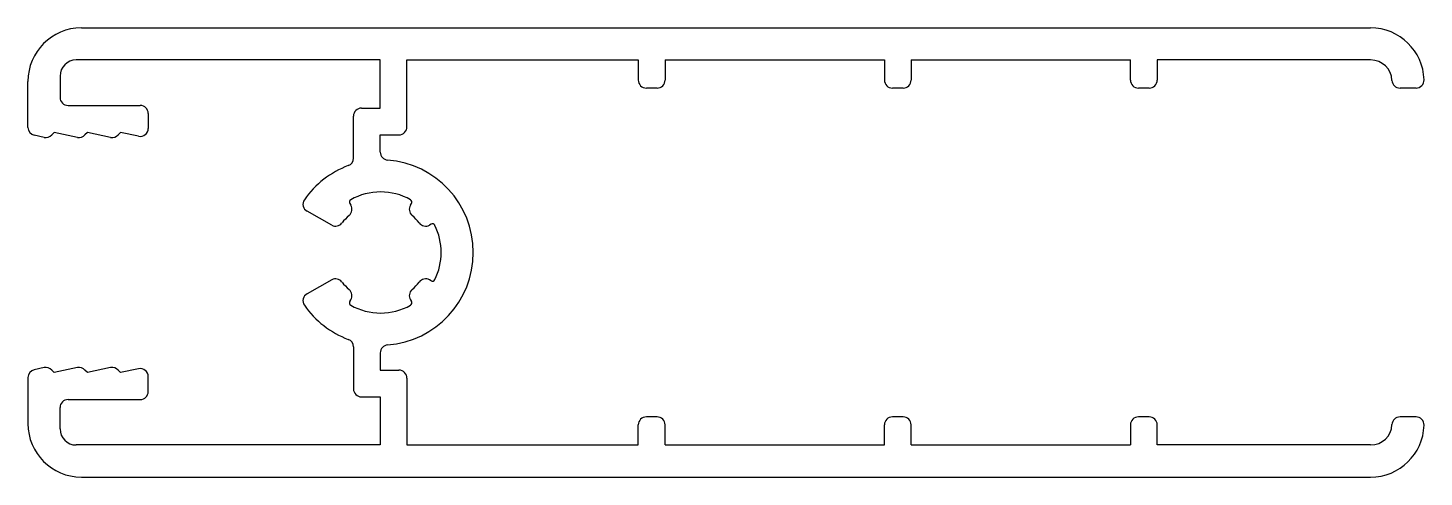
# Model space of a CAD drawing. Extents: x 680.2 to 732.4, y 692.7 to 709.5.
import ezdxf

# ---------------------------------------------------------------- set-up
doc = ezdxf.new("R2010")
doc.units = 0
doc.layers.get('0').update_dxf_attribs({"linetype": 'CONTINUOUS'})

msp = doc.modelspace()

# ---------------------------------------------------------------- linework, layer by layer
at = {"linetype": 'CONTINUOUS'}
for p, q in [((682.186, 709.535), (730.386, 709.535)), ((693.358, 708.335), (681.986, 708.335)), ((693.358, 706.535), (693.358, 708.335)), ((694.358, 705.835), (694.358, 708.335)), ((694.358, 708.335), (703.007, 708.335)), ((703.007, 708.335), (703.007, 707.585)), ((704.007, 708.335), (704.007, 707.585)), ((704.007, 708.335), (712.207, 708.335)), ((712.207, 708.335), (712.207, 707.585)), ((713.207, 708.335), (713.207, 707.585)), ((713.207, 708.335), (721.407, 708.335)), ((721.407, 707.585), (721.407, 708.335)), ((722.407, 708.335), (722.407, 707.585)), ((730.386, 708.335), (722.407, 708.335)), ((680.186, 705.813), (680.186, 707.535)), ((681.386, 707.735), (681.386, 706.935)), ((703.707, 707.285), (703.307, 707.285)), ((712.907, 707.285), (712.507, 707.285)), ((722.107, 707.285), (721.707, 707.285)), ((732.085, 707.285), (731.485, 707.285)), ((681.686, 706.635), (684.386, 706.635)), ((684.686, 706.335), (684.686, 705.777)), ((692.658, 706.535), (693.358, 706.535)), ((692.358, 704.665), (692.358, 706.235)), ((680.795, 705.441), (680.424, 705.52)), ((681.166, 705.626), (681.077, 705.53)), ((682.037, 705.441), (681.166, 705.626)), ((682.408, 705.626), (682.319, 705.53)), ((683.279, 705.441), (682.408, 705.626)), ((683.65, 705.626), (683.561, 705.53)), ((684.324, 705.483), (683.65, 705.626)), ((693.358, 704.89), (693.358, 705.535)), ((693.358, 705.535), (694.058, 705.535)), ((691.543, 702.159), (690.622, 702.676)), ((692.217, 702.965), (692.253, 702.907)), ((694.49, 702.907), (694.526, 702.965)), ((695.259, 702.193), (695.2, 702.159)), ((691.543, 700.11), (690.622, 699.593)), ((695.259, 700.077), (695.2, 700.11)), ((692.217, 699.304), (692.253, 699.362)), ((694.49, 699.362), (694.526, 699.304)), ((692.358, 697.605), (692.358, 696.035)), ((693.358, 697.379), (693.358, 696.735)), ((680.186, 696.456), (680.186, 694.735)), ((680.795, 696.828), (680.424, 696.749)), ((681.166, 696.643), (681.077, 696.739)), ((682.037, 696.828), (681.166, 696.643)), ((682.408, 696.643), (682.319, 696.739)), ((683.279, 696.828), (682.408, 696.643)), ((683.65, 696.643), (683.561, 696.739)), ((684.324, 696.786), (683.65, 696.643)), ((684.686, 695.935), (684.686, 696.493)), ((693.358, 696.735), (694.058, 696.735)), ((694.358, 696.435), (694.358, 693.935)), ((681.386, 694.535), (681.386, 695.335)), ((681.686, 695.635), (684.386, 695.635)), ((692.658, 695.735), (693.358, 695.735)), ((693.358, 695.735), (693.358, 693.935)), ((703.707, 694.985), (703.307, 694.985)), ((712.907, 694.985), (712.507, 694.985)), ((722.107, 694.985), (721.707, 694.985)), ((732.085, 694.985), (731.485, 694.985)), ((703.007, 693.935), (703.007, 694.685)), ((704.007, 693.935), (704.007, 694.685)), ((712.207, 693.935), (712.207, 694.685)), ((713.207, 693.935), (713.207, 694.685)), ((721.407, 694.685), (721.407, 693.935)), ((722.407, 693.935), (722.407, 694.685)), ((693.358, 693.935), (681.986, 693.935)), ((694.358, 693.935), (703.007, 693.935)), ((704.007, 693.935), (712.207, 693.935)), ((713.207, 693.935), (721.407, 693.935)), ((730.386, 693.935), (722.407, 693.935)), ((682.186, 692.735), (730.386, 692.735))]:
    msp.add_line(p, q, dxfattribs=at)
for centre, radius, start, end in [((682.186, 707.535), 2, 90, 180), ((730.386, 707.535), 2, 1.6854, 90), ((681.986, 707.735), 0.6, 90, 180), ((730.386, 707.535), 0.8, 2.6053, 90), ((703.307, 707.585), 0.3, 180, 270), ((703.707, 707.585), 0.3, 270, 0), ((712.507, 707.585), 0.3, 180, 270), ((712.907, 707.585), 0.3, 270, 0), ((721.707, 707.585), 0.3, 180, 270), ((722.107, 707.585), 0.3, 270, 0), ((731.485, 707.585), 0.3, 182.6053, 270), ((732.085, 707.585), 0.3, 270, 1.6854), ((681.686, 706.935), 0.3, 180, 270), ((684.386, 706.335), 0.3, 0, 90), ((692.658, 706.235), 0.3, 90, 180), ((680.486, 705.813), 0.3, 180, 258.0104), ((684.386, 705.777), 0.3, 258.0104, 0), ((694.058, 705.835), 0.3, 270, 0), ((680.857, 705.735), 0.3, 258.0104, 317.0067), ((682.099, 705.735), 0.3, 258.0104, 317.0067), ((683.341, 705.735), 0.3, 258.0104, 317.0067), ((693.658, 704.89), 0.3, 180, 265.6352), ((693.372, 701.135), 3.466, 110.408, 145.2919), ((692.058, 704.665), 0.3, 290.408, 0), ((693.372, 701.135), 3.466, 274.3648, 85.6352), ((693.372, 701.135), 2.266, 60.4054, 119.5946), ((690.769, 702.938), 0.3, 145.2919, 240.7285), ((692, 702.747), 0.3, 310.3857, 32.2403), ((692.302, 703.018), 0.1, 119.5946, 212.2403), ((694.743, 702.747), 0.3, 147.7597, 229.6143), ((694.441, 703.018), 0.1, 327.7597, 60.4054), ((691.69, 702.421), 0.3, 240.7285, 322.5832), ((693.372, 701.135), 1.817, 130.3857, 142.5832), ((693.372, 701.135), 1.817, 37.4168, 49.6143), ((695.053, 702.421), 0.3, 217.4168, 299.2715), ((695.308, 702.106), 0.1, 26.6258, 119.2715), ((693.372, 701.135), 2.266, 333.3742, 26.6258), ((691.69, 699.848), 0.3, 37.4168, 119.2715), ((693.372, 701.135), 1.817, 217.4168, 229.6143), ((693.372, 701.135), 1.817, 310.3857, 322.5832), ((695.053, 699.848), 0.3, 60.7285, 142.5832), ((695.308, 700.164), 0.1, 240.7285, 333.3742), ((690.769, 699.332), 0.3, 119.2715, 214.7081), ((692, 699.522), 0.3, 327.7597, 49.6143), ((694.743, 699.522), 0.3, 130.3857, 212.2403), ((693.372, 701.135), 3.466, 214.7081, 249.592), ((692.302, 699.251), 0.1, 147.7597, 240.4054), ((693.372, 701.135), 2.266, 240.4054, 299.5946), ((694.441, 699.251), 0.1, 299.5946, 32.2403), ((692.058, 697.605), 0.3, 0, 69.592), ((693.658, 697.379), 0.3, 94.3648, 180), ((680.486, 696.456), 0.3, 101.9896, 180), ((680.857, 696.535), 0.3, 42.9933, 101.9896), ((682.099, 696.535), 0.3, 42.9933, 101.9896), ((683.341, 696.535), 0.3, 42.9933, 101.9896), ((684.386, 696.493), 0.3, 0, 101.9896), ((694.058, 696.435), 0.3, 0, 90), ((684.386, 695.935), 0.3, 270, 0), ((692.658, 696.035), 0.3, 180, 270), ((681.686, 695.335), 0.3, 90, 180), ((703.307, 694.685), 0.3, 90, 180), ((703.707, 694.685), 0.3, 0, 90), ((712.507, 694.685), 0.3, 90, 180), ((712.907, 694.685), 0.3, 0, 90), ((721.707, 694.685), 0.3, 90, 180), ((722.107, 694.685), 0.3, 0, 90), ((731.485, 694.685), 0.3, 90, 177.3947), ((732.085, 694.685), 0.3, 358.3146, 90), ((682.186, 694.735), 2, 180, 270), ((681.986, 694.535), 0.6, 180, 270), ((730.386, 694.735), 0.8, 270, 357.3947), ((730.386, 694.735), 2, 270, 358.3146)]:
    msp.add_arc(centre, radius, start, end, dxfattribs=at)

doc.saveas('drawing.dxf')
